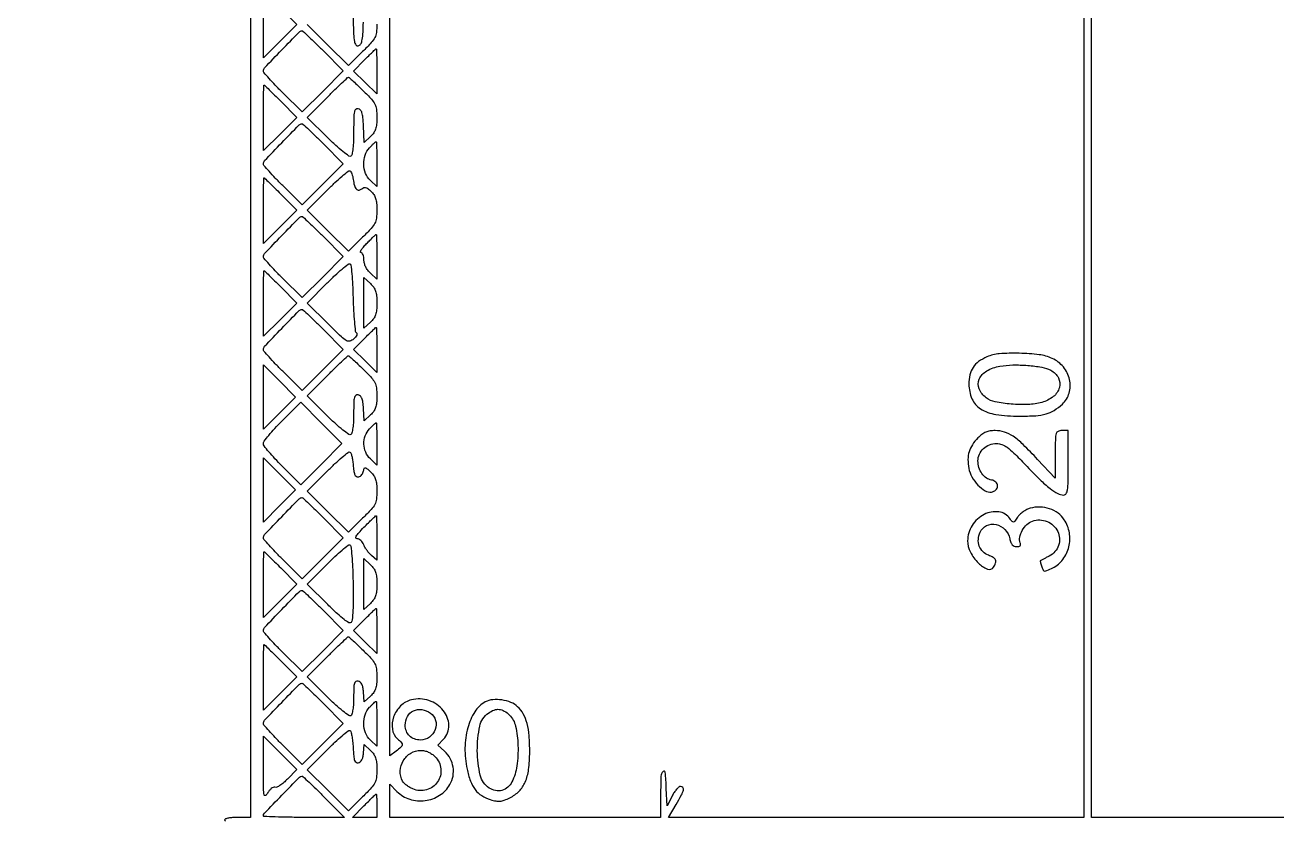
# Model space of a CAD drawing. Extents: x 0 to 836, y 5 to 589.
# Drawn here: x 98.1 to 139.16, y 242.46 to 268.54 of the extents above; entities that cross this region are included whole.
import ezdxf

# ---------------------------------------------------------------- set-up
doc = ezdxf.new("R2010")
doc.units = 0
doc.header["$MEASUREMENT"] = 0

msp = doc.modelspace()

# ---------------------------------------------------------------- linework, layer by layer
for points in [[(201.712326, 537.783562, -0.000001), (217.055896, 537.76491, -0.426088)], [(546.939, 229.3929, -0.000106), (546.943559, 250.949215, -0.000176), (546.957638, 269.095817, -0.000001), (546.976289, 285.583213, -0.415883)], [(836.0595, 588.6891), (420.497259, 588.710259, 0.000013), (261.145696, 588.714318, 0.000021), (126.989856, 588.708632), (4.934769, 588.698274, 0.19889), (4.878609, 588.675009, 0.198853), (4.855343, 588.618859), (4.83877, 516.273901, 0.000036), (4.826254, 436.744061, 0.000021), (4.8222, 342.282364), (4.8222, 95.946129), (4.469225, 95.920114, 0.031904), (4.160456, 95.877435, 0.315999), (4.075312, 95.787407, 0.415411), (4.137995, 95.703578, 0.035338), (4.43445, 95.6826), (4.8222, 95.6826), (4.8222, 50.2101), (4.8222, 4.7376), (420.462, 4.7376), (836.1018, 4.7376)], [(201.712326, 185.847562, -0.000001), (217.055896, 185.82891, -0.426088)], [(604.852986, 529.408162, -0.000002), (620.423836, 529.389509, -0.550615)], [(308.18842, 529.408162, -0.000002), (322.638019, 529.38951, -0.415836)], [(238.738155, 529.614638, -0.000002), (224.300981, 529.63329, -0.415836)], [(531.796111, 538.074638, -0.000002), (517.6951, 538.093291, -0.426056)], [(413.368417, 538.074638, -0.000002), (399.676779, 538.093291, -0.415815)], [(206.267293, 233.405114, -0.000001), (217.051222, 233.389599, -0.0589)], [(77.850638, 481.579418, -0.000002), (77.869294, 494.031443, -0.550517)], [(336.166934, 548.220763, -0.000002), (326.827688, 548.233536, -0.413812)], [(77.644162, 421.684687, -0.000002), (77.625507, 409.236574, -0.415775)], [(260.324089, 280.728444, -0.000002), (260.333986, 287.287743, -0.41377)], [(77.841889, 210.212758, -0.000002), (77.851786, 217.49274, -0.413814)], [(68.652554, 335.280239, -0.000012), (68.672972, 321.077246, -0.000309), (68.688474, 301.604946, -0.000063), (68.690329, 267.04413), (68.685458, 198.7677)], [(105.4962, 290.679876), (105.4962, 266.614038), (105.4962, 242.5482), (105.0732, 242.5482, 0.01883), (104.91106, 242.542091, 0.03053), (104.774456, 242.523349, 0.031449), (104.673935, 242.496579, 0.322437), (104.6502, 242.4636, 0.323995), (104.674087, 242.430606, 0.030733)], [(132.822, 280.7874), (132.822, 261.6678), (132.822, 242.5482), (126.013895, 242.5482), (119.20579, 242.5482), (119.457395, 242.974923, 0.009298), (119.632334, 243.284643, 0.065443), (119.693988, 243.446057, 0.236264), (119.675005, 243.527184, 0.222811), (119.597769, 243.5634, 0.180386), (119.544443, 243.543514, 0.035725), (119.47112, 243.470208, 0.033672), (119.393653, 243.36762, 0.025766), (119.322819, 243.24615), (119.1591, 242.9289), (119.134085, 243.49995, 0.011581), (119.098577, 244.029614, 0.639683), (119.026908, 244.05517, 0.186785), (118.958297, 243.89549, 0.009128), (118.9476, 243.3096), (118.9476, 242.5482), (114.5061, 242.5482), (110.0646, 242.5482), (110.0646, 243.091592), (110.0646, 243.634985), (110.301621, 243.397963, 0.120021), (110.721119, 243.142784, 0.110405), (111.224701, 243.098517, 0.110343), (111.699422, 243.272901, 0.119771), (112.038215, 243.628959, 0.085789), (112.139081, 243.904441, 0.084823), (112.142199, 244.198929, 0.084114), (112.047094, 244.479803, 0.082453), (111.864309, 244.715876), (111.644734, 244.919372), (111.827567, 245.113988, 0.197333), (112.000863, 245.568141, 0.166147), (111.820959, 246.05431, 0.141808), (111.348672, 246.381145, 0.14335), (110.77697, 246.40337, 0.131898), (110.420871, 246.20503, 0.114252), (110.188524, 245.844766, 0.124428), (110.149216, 245.443745, 0.173035), (110.3184, 245.1285, -0.025775), (110.446843, 244.999618, -0.213794), (110.471499, 244.922886, -0.190132), (110.431939, 244.84802, -0.019938), (110.273441, 244.7227), (110.0646, 244.570701), (110.0646, 262.634489), (110.0646, 280.698277)], [(109.6416, 268.566213, -0.027995), (109.626588, 268.298303, -0.092548), (109.575159, 268.129972, -0.067417), (109.457957, 267.964307, -0.010325), (109.175843, 267.673949), (108.710086, 267.213978), (108.033687, 267.88641), (107.357287, 268.558843)], [(108.861784, 268.82507, 0.003506), (108.879785, 268.245778, 0.033885), (108.905767, 268.001172, 0.115366), (108.952895, 267.890714, 0.289364), (109.030984, 267.860025, 0.201477), (109.106883, 267.910462, 0.093211), (109.153966, 268.021584, 0.039321), (109.182356, 268.228609, 0.006229), (109.200911, 268.638597)]]:
    msp.add_lwpolyline(points, format="xyb")
msp.add_lwpolyline([(143.397, 242.5482), (138.2364, 242.5482), (133.0758, 242.5482), (133.0758, 261.623305), (133.0758, 280.69841)])
for points in [[(106.492778, 269.089089), (107.019168, 268.557978), (106.469184, 268.012883), (105.9192, 267.467788), (105.9192, 268.543994, -0.002054), (105.920896, 268.956664, -0.003426), (105.926131, 269.304064, -0.000473), (105.933145, 269.610778, -0.407257), (105.942794, 269.6202, -0.193708), (105.958794, 269.61376, -0.000647), (106.114084, 269.464186, -0.003383), (106.289276, 269.292701, -0.002097)], [(107.888191, 267.693621), (108.541913, 267.036043), (107.865123, 266.363223), (107.188333, 265.690402), (106.553767, 266.320734, -0.006272), (106.310589, 266.568426, -0.009458), (106.105604, 266.790794, -0.004832), (105.938915, 266.982324, -0.178485), (105.9192, 267.035793, -0.192259), (105.960519, 267.139278, -0.001907), (106.52223, 267.726052, -0.001843), (107.089416, 268.309721, -0.201678), (107.188067, 268.3512, -0.189182), (107.218886, 268.339107, -0.001546), (107.41287, 268.158036, -0.005248), (107.634255, 267.945687, -0.003319)], [(109.6416, 267.022286), (109.6416, 266.285571), (109.260733, 266.659364), (108.879867, 267.033156), (109.236048, 267.396078, -0.00324), (109.374363, 267.535196, -0.005133), (109.494852, 267.652392, -0.001471), (109.600531, 267.7525, -0.191126), (109.616914, 267.759, -0.403157), (109.626966, 267.749322, -0.0011), (109.634349, 267.54259, -0.005234), (109.639826, 267.304776, -0.00314)], [(106.492778, 266.043489), (107.019168, 265.512378), (106.469184, 264.967283), (105.9192, 264.422188), (105.9192, 265.498394, -0.002054), (105.920896, 265.911064, -0.003426), (105.926131, 266.258464, -0.000473), (105.933145, 266.565178, -0.407257), (105.942794, 266.5746, -0.193708), (105.958794, 266.56816, -0.000647), (106.114084, 266.418586, -0.003383), (106.289276, 266.247101, -0.002097)], [(109.19479, 266.38714, -0.011159), (109.46338, 266.109776, -0.068662), (109.577001, 265.947176, -0.091161), (109.62704, 265.780086, -0.027296), (109.6416, 265.513587, -0.020262), (109.632263, 265.28328, -0.059605), (109.600791, 265.128104, -0.075483), (109.538787, 265.005998, -0.049057), (109.434414, 264.886653), (109.227229, 264.692013), (109.201764, 265.230607, 0.010525), (109.182503, 265.512216, 0.051979), (109.15201, 265.668069, 0.10831), (109.10302, 265.755068, 0.164953), (109.02825, 265.797404, 0.234714), (108.950731, 265.775712, 0.160853), (108.904674, 265.694879, 0.045151), (108.884305, 265.508208, 0.004611), (108.8802, 265.062996, -0.009594), (108.874091, 264.744657, -0.018747), (108.854859, 264.491652, -0.016729), (108.826682, 264.301106, -0.212346), (108.786809, 264.242667, -0.303266), (108.723007, 264.244922, -0.01208), (108.528128, 264.392574, -0.017355), (108.2933, 264.593296, -0.010125), (108.025353, 264.849096), (107.357287, 265.513243), (108.011009, 266.170821, -0.002978), (108.264607, 266.422895, -0.004735), (108.484927, 266.635236, -0.001262), (108.678544, 266.817414, -0.190361), (108.706355, 266.8284, -0.183123), (108.733577, 266.818084, -0.002559), (108.867003, 266.69878, -0.00676), (109.020527, 266.556268, -0.004352)], [(107.888191, 264.648021), (108.541913, 263.990443), (107.865123, 263.317623), (107.188333, 262.644802), (106.553767, 263.275134, -0.006272), (106.310589, 263.522826, -0.009458), (106.105604, 263.745194, -0.004832), (105.938915, 263.936724, -0.178485), (105.9192, 263.990193, -0.192259), (105.960519, 264.093678, -0.001907), (106.52223, 264.680452, -0.001843), (107.089416, 265.264121, -0.201678), (107.188067, 265.3056, -0.189182), (107.218886, 265.293507, -0.001546), (107.41287, 265.112436, -0.005248), (107.634255, 264.900087, -0.003319)], [(109.6416, 263.979553), (109.6416, 263.245706), (109.4301, 263.4444, -0.110354), (109.272474, 263.676397, -0.088052), (109.211844, 263.973481, -0.087666), (109.257093, 264.274473, -0.107938), (109.402547, 264.517597, -0.006974), (109.475033, 264.59263, -0.010459), (109.540553, 264.655883, -0.005704), (109.596975, 264.706934, -0.183019), (109.614047, 264.7134, -0.401662), (109.62525, 264.702669, -0.001379), (109.633506, 264.497832, -0.005864), (109.63962, 264.260944, -0.003519)], [(108.86556, 263.480176, 0.039055), (108.904207, 263.278642, 0.120622), (108.971133, 263.158323, 0.241071), (109.056377, 263.127209, 0.167094), (109.150328, 263.173088, -0.105845), (109.209861, 263.211625, -0.16012), (109.271005, 263.214443, -0.096761), (109.344214, 263.177767, -0.024216), (109.446428, 263.090661, -0.05452), (109.543044, 262.977725, -0.073066), (109.601931, 262.856708, -0.056608), (109.632453, 262.701272, -0.020204), (109.6416, 262.475013, -0.027995), (109.626588, 262.207103, -0.092548), (109.575159, 262.038772, -0.067417), (109.457957, 261.873107, -0.010325), (109.175843, 261.582749), (108.710086, 261.122778), (108.033687, 261.79521), (107.357287, 262.467643), (108.011503, 263.125718, -0.008155), (108.268472, 263.375907, -0.012681), (108.498832, 263.582209, -0.006892), (108.696141, 263.745459, -0.253658), (108.751809, 263.755623, -0.173931), (108.786849, 263.728391, -0.043549), (108.820736, 263.66309, -0.039235), (108.848648, 263.576904, -0.030855)], [(106.492778, 262.997889), (107.019168, 262.466778), (106.469184, 261.921683), (105.9192, 261.376588), (105.9192, 262.452794, -0.002054), (105.920896, 262.865464, -0.003426), (105.926131, 263.212864, -0.000473), (105.933145, 263.519578, -0.407257), (105.942794, 263.529, -0.193708), (105.958794, 263.52256, -0.000647), (106.114084, 263.372986, -0.003383), (106.289276, 263.201501, -0.002097)], [(107.888191, 261.602421), (108.541913, 260.944843), (107.865123, 260.272023), (107.188333, 259.599202), (106.553767, 260.229534, -0.006272), (106.310589, 260.477226, -0.009458), (106.105604, 260.699594, -0.004832), (105.938915, 260.891124, -0.178485), (105.9192, 260.944593, -0.192259), (105.960519, 261.048078, -0.001907), (106.52223, 261.634852, -0.001843), (107.089416, 262.218521, -0.201678), (107.188067, 262.26, -0.189182), (107.218886, 262.247907, -0.001546), (107.41287, 262.066836, -0.005248), (107.634255, 261.854487, -0.003319)], [(109.6416, 260.933953), (109.6416, 260.200106), (109.4301, 260.3988, -0.045709), (109.34336, 260.496657, -0.045986), (109.276042, 260.608455, -0.048227), (109.233043, 260.724908, -0.06442), (109.2186, 260.836547, 0.040424), (109.211188, 260.928078, 0.05978), (109.188874, 261.005378, 0.078619), (109.156123, 261.057924, 0.217464), (109.117404, 261.0756, -0.50502), (109.100717, 261.098226, -0.065231), (109.130239, 261.162579, -0.035764), (109.200053, 261.257955, -0.016603), (109.3032, 261.3717, -0.004184), (109.415059, 261.485194, -0.006534), (109.513438, 261.580821, -0.002347), (109.599144, 261.661218, -0.189406), (109.615896, 261.6678, -0.402599), (109.626356, 261.657748, -0.001201), (109.634049, 261.452232, -0.005471), (109.639753, 261.215344, -0.003282)], [(108.861711, 259.591529, 0.007051), (108.87691, 259.168934, 0.011017), (108.903129, 258.805864, 0.005604), (108.935019, 258.504224, 0.229055), (108.96946, 258.45012, -0.246027), (108.988724, 258.417597, -0.115383), (108.979842, 258.368077, -0.071077), (108.942078, 258.306363, -0.036061), (108.879012, 258.240425, -0.119239), (108.755041, 258.172988, -0.203731), (108.640257, 258.189293, -0.056526), (108.476504, 258.315338, -0.00338), (108.030956, 258.752325), (107.357287, 259.422043), (108.011503, 260.080118, -0.008184), (108.268472, 260.330279, -0.01273), (108.498832, 260.536493, -0.00693), (108.696113, 260.69959, -0.254638), (108.751809, 260.709627, -0.288625), (108.789067, 260.66434, -0.007118), (108.820529, 260.38514, -0.012508), (108.846323, 260.032258, -0.006525)], [(106.492778, 259.952289), (107.019168, 259.421178), (106.469184, 258.876083), (105.9192, 258.330988), (105.9192, 259.407194, -0.002054), (105.920896, 259.819864, -0.003426), (105.926131, 260.167264, -0.000473), (105.933145, 260.473978, -0.407257), (105.942794, 260.4834, -0.193708), (105.958794, 260.47696, -0.000647), (106.114084, 260.327386, -0.003383), (106.289276, 260.155901, -0.002097)], [(109.6416, 259.4259, -0.01996), (109.632256, 259.191937, -0.060554), (109.600543, 259.036123, -0.07653), (109.537483, 258.913355, -0.047368), (109.4301, 258.7914), (109.2186, 258.592706), (109.2186, 259.4259), (109.2186, 260.259094), (109.4301, 260.0604, -0.047368), (109.537483, 259.938445, -0.07653), (109.600543, 259.815677, -0.060554), (109.632256, 259.659863, -0.01996)], [(107.888191, 258.556821), (108.541913, 257.899243), (107.865123, 257.226423), (107.188333, 256.553602), (106.553767, 257.183934, -0.006272), (106.310589, 257.431626, -0.009458), (106.105604, 257.653994, -0.004832), (105.938915, 257.845524, -0.178485), (105.9192, 257.898993, -0.192259), (105.960519, 258.002478, -0.001907), (106.52223, 258.589252, -0.001843), (107.089416, 259.172921, -0.201678), (107.188067, 259.2144, -0.189182), (107.218886, 259.202307, -0.001546), (107.41287, 259.021236, -0.005248), (107.634255, 258.808887, -0.003319)], [(109.6416, 257.885486), (109.6416, 257.148771), (109.260733, 257.522564), (108.879867, 257.896356), (109.236048, 258.259278, -0.00324), (109.374363, 258.398396, -0.005133), (109.494852, 258.515592, -0.001471), (109.600531, 258.6157, -0.191126), (109.616914, 258.6222, -0.403157), (109.626966, 258.612522, -0.0011), (109.634349, 258.40579, -0.005234), (109.639826, 258.167976, -0.00314)], [(109.19479, 257.25034, -0.011159), (109.46338, 256.972976, -0.068662), (109.577001, 256.810376, -0.091161), (109.62704, 256.643286, -0.027296), (109.6416, 256.376787, -0.020257), (109.632275, 256.146714, -0.059428), (109.60086, 255.991525, -0.075354), (109.539043, 255.869491, -0.049367), (109.435144, 255.750539), (109.228688, 255.556583), (109.202494, 255.967681, 0.016964), (109.182613, 256.170828, 0.061627), (109.150005, 256.296135, 0.108634), (109.100077, 256.370047, 0.144141), (109.02825, 256.406892, 0.203619), (108.95151, 256.390208, 0.180926), (108.90534, 256.322283, 0.05389), (108.884522, 256.164676, 0.005914), (108.8802, 255.799296, -0.012371), (108.873801, 255.540732, -0.021101), (108.854023, 255.325596, -0.019228), (108.825277, 255.16044, -0.204389), (108.786809, 255.105867, -0.303266), (108.723007, 255.108122, -0.01208), (108.528128, 255.255774, -0.017355), (108.2933, 255.456496, -0.010125), (108.025353, 255.712296), (107.357287, 256.376443), (108.011009, 257.034021, -0.002978), (108.264607, 257.286095, -0.004735), (108.484927, 257.498436, -0.001262), (108.678544, 257.680614, -0.190361), (108.706355, 257.6916, -0.183123), (108.733577, 257.681284, -0.002559), (108.867003, 257.56198, -0.00676), (109.020527, 257.419468, -0.004352)], [(129.6495, 257.657547, 0.053672), (129.377015, 257.500471, 0.089458), (129.194664, 257.309453, 0.090403), (129.091722, 257.068281, 0.055837), (129.0573, 256.761, 0.10406), (129.158034, 256.282223, 0.148393), (129.439181, 255.954718, 0.105117), (129.938665, 255.76824, 0.03681), (130.707, 255.711075, 0.014948), (131.246593, 255.726844, 0.05366), (131.586003, 255.783823, 0.072223), (131.850555, 255.901248, 0.044209), (132.122755, 256.108302, 0.140323), (132.345123, 256.46831, 0.124029), (132.357362, 256.910181, 0.116908), (132.155911, 257.32524, 0.115538), (131.788834, 257.607853, 0.076424), (131.363718, 257.727115, 0.024439), (130.707138, 257.774532, 0.024038), (130.053657, 257.758294, 0.085905)], [(131.742124, 257.214887, -0.152341), (131.990614, 256.971115, -0.193791), (132.025503, 256.654597, -0.158165), (131.825144, 256.353261, -0.101891), (131.447476, 256.162746, -0.056119), (130.999866, 256.094181, -0.030501), (130.44292, 256.105936, -0.02923), (129.92182, 256.179653, -0.110494), (129.622763, 256.312869, -0.135251), (129.394903, 256.604796, -0.203488), (129.397325, 256.923252, -0.162529), (129.641682, 257.195568, -0.086537), (130.0725, 257.350185, -0.038102), (130.497101, 257.390971, -0.025119), (130.987637, 257.37594, -0.02485), (131.44367, 257.316065, -0.073437)], [(107.823372, 254.139076), (107.149874, 253.461605), (106.534537, 254.072835, -0.00967), (106.298796, 254.316238, -0.013809), (106.099955, 254.541831, -0.009678), (105.945036, 254.735187, -0.165519), (105.9192, 254.811093, -0.164102), (105.94486, 254.887172, -0.009578), (106.098966, 255.08178, -0.01369), (106.296719, 255.30894, -0.009593), (106.531168, 255.554201), (107.143137, 256.170281), (107.820004, 255.493415), (108.49687, 254.816548)], [(109.6416, 254.800453), (109.6416, 254.108906), (109.4301, 254.3076, -0.102253), (109.27584, 254.526997, -0.095577), (109.216352, 254.794986, -0.095278), (109.260772, 255.066581, -0.100862), (109.402547, 255.296197, -0.006974), (109.475033, 255.37123, -0.010459), (109.540553, 255.434483, -0.005704), (109.596975, 255.485534, -0.183019), (109.614047, 255.492, -0.400796), (109.62524, 255.48131, -0.001551), (109.633506, 255.288858, -0.006222), (109.63962, 255.065623, -0.003734)], [(129.351225, 254.99524, 0.051153), (129.171316, 254.774204, 0.072988), (129.064798, 254.545127, 0.071635), (129.027422, 254.291832, 0.047266), (129.054211, 253.998215, 0.082624), (129.157185, 253.716395, 0.062291), (129.35434, 253.451381, 0.06701), (129.587986, 253.265153, 0.171701), (129.796999, 253.222994, 0.154891), (129.937499, 253.290584, 0.205775), (129.993284, 253.419221, 0.206634), (129.938277, 253.547804, 0.155718), (129.798294, 253.615436, -0.120035), (129.630441, 253.682489, -0.083756), (129.485752, 253.82738, -0.077229), (129.387289, 254.024417, -0.077472), (129.3534, 254.241824, -0.10504), (129.400102, 254.461679, -0.10037), (129.532521, 254.647676, -0.097017), (129.731317, 254.771925, -0.091225), (129.96675, 254.815554, -0.091469), (130.141018, 254.783636, -0.068605), (130.312492, 254.689833, -0.035955), (130.533773, 254.499849, -0.006703), (130.908952, 254.117604, 0.00777), (131.388429, 253.631174, 0.027056), (131.719118, 253.339403, 0.042437), (131.968458, 253.174601, 0.124499), (132.16635, 253.123757, 0.266285), (132.246122, 253.169086, 0.098923), (132.2903, 253.295433, 0.031549), (132.31035, 253.558422, 0.003254), (132.3144, 254.1807), (132.3144, 255.2382), (132.1029, 255.2382, 0.107498), (131.980143, 255.211499, 0.221958), (131.917859, 255.13839, 0.062393), (131.893731, 254.972175, 0.003589), (131.887349, 254.45565), (131.883297, 253.6731), (131.309493, 254.292269, 0.011982), (130.835665, 254.779599, 0.044714), (130.505188, 255.0502, 0.070874), (130.220618, 255.189504, 0.078159), (129.917942, 255.237643, 0.038885), (129.749698, 255.22483, 0.062693), (129.611732, 255.185313, 0.060899), (129.485128, 255.111841, 0.034494)], [(108.863685, 254.110637, 0.017228), (108.882485, 253.922509, 0.060526), (108.913125, 253.80495, 0.113215), (108.958082, 253.739424, 0.188174), (109.019656, 253.7154, 0.120564), (109.072815, 253.728407, 0.075085), (109.124934, 253.766394, 0.068055), (109.16815, 253.822635, 0.065971), (109.195237, 253.888997, -0.023696), (109.228643, 253.995792, -0.331432), (109.260353, 254.016575, -0.168331), (109.306282, 253.99751, -0.006804), (109.441117, 253.87425, -0.05201), (109.541152, 253.758496, -0.074213), (109.601427, 253.637023, -0.057956), (109.63237, 253.481715, -0.020224), (109.6416, 253.253613, -0.027995), (109.626588, 252.985703, -0.092548), (109.575159, 252.817372, -0.067417), (109.457957, 252.651707, -0.010325), (109.175843, 252.361349), (108.710086, 251.901378), (108.033687, 252.57381), (107.357287, 253.246243), (108.011503, 253.904318, -0.008162), (108.268472, 254.1545, -0.012692), (108.498832, 254.360783, -0.006901), (108.696134, 254.523998, -0.253879), (108.751809, 254.534134, -0.224752), (108.786815, 254.500907, -0.027766), (108.820185, 254.398074, -0.028447), (108.847539, 254.264095, -0.019845)], [(107.888191, 252.381021), (108.541913, 251.723443), (107.865123, 251.050623), (107.188333, 250.377802), (106.553767, 251.008134, -0.006272), (106.310589, 251.255826, -0.009458), (106.105604, 251.478194, -0.004832), (105.938915, 251.669724, -0.178485), (105.9192, 251.723193, -0.192259), (105.960519, 251.826678, -0.001907), (106.52223, 252.413452, -0.001843), (107.089416, 252.997121, -0.201678), (107.188067, 253.0386, -0.189182), (107.218886, 253.026507, -0.001546), (107.41287, 252.845436, -0.005248), (107.634255, 252.633087, -0.003319)], [(131.06699, 252.689389, 0.048999), (130.951722, 252.643869, 0.03454), (130.832363, 252.57182, 0.035001), (130.726778, 252.48607, 0.05974), (130.65374, 252.399247, -0.011552), (130.562782, 252.267186, -0.189773), (130.518461, 252.238811, -0.271529), (130.47546, 252.253824, -0.023408), (130.401474, 252.349585, 0.211093), (130.035213, 252.570981, 0.153403), (129.560369, 252.48614, 0.129568), (129.16174, 252.122931, 0.144874), (129.015316, 251.625751, 0.118743), (129.105688, 251.252769, 0.075627), (129.368231, 250.888921, 0.104789), (129.663089, 250.69322, 0.360451), (129.865763, 250.75921, 0.058537), (129.931089, 250.895426, 0.187349), (129.927114, 250.994302, 0.160649), (129.855591, 251.07436, 0.040558), (129.695618, 251.150063, -0.107945), (129.51378, 251.268156, -0.108648), (129.39826, 251.451064, -0.103734), (129.366982, 251.672804, -0.090479), (129.424386, 251.900405, -0.175419), (129.63872, 252.119317, -0.166765), (129.94868, 252.156117, -0.150308), (130.23989, 251.99296, -0.142024), (130.397064, 251.69073, 0.036534), (130.430434, 251.570358, 0.090483), (130.476054, 251.491404, 0.120338), (130.537468, 251.446922, 0.097136), (130.61763, 251.4312, 0.049538), (130.691026, 251.43849, 0.157244), (130.733554, 251.462274, 0.197701), (130.748569, 251.502338, 0.083848), (130.737011, 251.559619, -0.147101), (130.723272, 251.744188, -0.075242), (130.807591, 251.962874, -0.072203), (130.958637, 252.156547, -0.107624), (131.141155, 252.268412, -0.182238), (131.621162, 252.256365, -0.185988), (131.968715, 251.930382, -0.197143), (131.996447, 251.471398, -0.195315), (131.694005, 251.12287, 0.002093), (131.58969, 251.069292, 0.003032), (131.49805, 251.02103, 0.001553), (131.420759, 250.979415, 0.050235), (131.403133, 250.967423, 0.2614), (131.397138, 250.951578, 0.016535), (131.406521, 250.900813, 0.020895), (131.423003, 250.838257, 0.013728), (131.44692, 250.767709, 0.039093), (131.495735, 250.661959, 0.24682), (131.543885, 250.630672, 0.130591), (131.616955, 250.643023, 0.008927), (131.808288, 250.734277, 0.116211), (132.142477, 251.012499, 0.103036), (132.335517, 251.422754, 0.100295), (132.351505, 251.885576, 0.104035), (132.184989, 252.311459, 0.088767), (131.979398, 252.529025, 0.077816), (131.701868, 252.673968, 0.07552), (131.385391, 252.729998, 0.075811)], [(109.6416, 251.714188), (109.6416, 250.981976), (109.462691, 251.143138, -0.031974), (109.388857, 251.218734, -0.022068), (109.314952, 251.312874, -0.022319), (109.251685, 251.410119, -0.041747), (109.210985, 251.49465, 0.062139), (109.17222, 251.567433, 0.060744), (109.116506, 251.629085, 0.066036), (109.053058, 251.670902, 0.113192), (108.99158, 251.685, -0.349436), (108.955515, 251.71371, -0.19331), (108.964776, 251.772671, -0.049811), (109.047371, 251.884244, -0.009809), (109.2186, 252.0657, -0.003089), (109.363605, 252.211635, -0.004906), (109.489727, 252.334569, -0.001345), (109.600488, 252.439864, -0.191648), (109.616914, 252.4464, -0.403082), (109.626965, 252.436725, -0.001114), (109.634349, 252.231313, -0.005266), (109.639826, 251.994952, -0.003159)], [(106.492778, 250.730889), (107.019168, 250.199778), (106.469184, 249.654683), (105.9192, 249.109588), (105.9192, 250.185794, -0.002054), (105.920896, 250.598464, -0.003426), (105.926131, 250.945864, -0.000473), (105.933145, 251.252578, -0.407257), (105.942794, 251.262, -0.193708), (105.958794, 251.25556, -0.000647), (106.114084, 251.105986, -0.003383), (106.289276, 250.934501, -0.002097)], [(108.861461, 250.246501, -0.005496), (108.865814, 249.730098, -0.011756), (108.855419, 249.331533, -0.008658), (108.835042, 249.0274, -0.177113), (108.796885, 248.945245, -0.338292), (108.724329, 248.935539, -0.033263), (108.567745, 249.03946, -0.024841), (108.346854, 249.22631, -0.007671), (108.033018, 249.528876), (107.357287, 250.200643), (108.011503, 250.858718, -0.008185), (108.268472, 251.108877, -0.012732), (108.498832, 251.315087, -0.006932), (108.696111, 251.478176, -0.254689), (108.751809, 251.488206, -0.29226), (108.789606, 251.44161, -0.006187), (108.820677, 251.133349, -0.011467), (108.846167, 250.742623, -0.005699)], [(109.6416, 250.2045, -0.01996), (109.632256, 249.970537, -0.060554), (109.600543, 249.814723, -0.07653), (109.537483, 249.691955, -0.047368), (109.4301, 249.57), (109.2186, 249.371306), (109.2186, 250.2045), (109.2186, 251.037694), (109.4301, 250.839, -0.047368), (109.537483, 250.717045, -0.07653), (109.600543, 250.594277, -0.060554), (109.632256, 250.438463, -0.01996)], [(107.888191, 249.335421), (108.541913, 248.677843), (107.865123, 248.005023), (107.188333, 247.332202), (106.553767, 247.962534, -0.006272), (106.310589, 248.210226, -0.009458), (106.105604, 248.432594, -0.004832), (105.938915, 248.624124, -0.178485), (105.9192, 248.677593, -0.192259), (105.960519, 248.781078, -0.001907), (106.52223, 249.367852, -0.001843), (107.089416, 249.951521, -0.201678), (107.188067, 249.993, -0.189182), (107.218886, 249.980907, -0.001546), (107.41287, 249.799836, -0.005248), (107.634255, 249.587487, -0.003319)], [(109.6416, 248.664086), (109.6416, 247.927371), (109.260733, 248.301164), (108.879867, 248.674956), (109.236048, 249.037878, -0.00324), (109.374363, 249.176996, -0.005133), (109.494852, 249.294192, -0.001471), (109.600531, 249.3943, -0.191126), (109.616914, 249.4008, -0.403157), (109.626966, 249.391122, -0.0011), (109.634349, 249.18439, -0.005234), (109.639826, 248.946576, -0.00314)], [(109.19479, 248.02894, -0.011159), (109.46338, 247.751576, -0.068662), (109.577001, 247.588976, -0.091161), (109.62704, 247.421886, -0.027296), (109.6416, 247.155387, -0.020253), (109.632285, 246.925515, -0.059277), (109.600919, 246.770315, -0.075242), (109.539263, 246.648342, -0.049635), (109.435769, 246.529725), (109.229937, 246.336357), (109.203119, 246.662325, 0.026181), (109.182613, 246.813932, 0.068106), (109.147755, 246.918146, 0.101895), (109.096824, 246.983515, 0.130365), (109.02825, 247.01635, 0.18098), (108.95207, 247.00321, 0.193897), (108.905955, 246.943654, 0.061784), (108.884729, 246.805473, 0.007253), (108.8802, 246.493296, -0.015197), (108.873546, 246.27441, -0.02286), (108.853251, 246.08456, -0.020876), (108.824058, 245.935936, -0.197906), (108.786809, 245.884467, -0.303266), (108.723007, 245.886722, -0.01208), (108.528128, 246.034374, -0.017355), (108.2933, 246.235096, -0.010125), (108.025353, 246.490896), (107.357287, 247.155043), (108.011009, 247.812621, -0.002978), (108.264607, 248.064695, -0.004735), (108.484927, 248.277036, -0.001262), (108.678544, 248.459214, -0.190361), (108.706355, 248.4702, -0.183123), (108.733577, 248.459884, -0.002559), (108.867003, 248.34058, -0.00676), (109.020527, 248.198068, -0.004352)], [(106.492778, 247.685289), (107.019168, 247.154178), (106.469184, 246.609083), (105.9192, 246.063988), (105.9192, 247.140194, -0.002054), (105.920896, 247.552864, -0.003426), (105.926131, 247.900264, -0.000473), (105.933145, 248.206978, -0.407257), (105.942794, 248.2164, -0.193708), (105.958794, 248.20996, -0.000647), (106.114084, 248.060386, -0.003383), (106.289276, 247.888901, -0.002097)], [(107.888191, 246.289821), (108.541913, 245.632243), (107.865123, 244.959423), (107.188333, 244.286602), (106.553767, 244.916934, -0.006272), (106.310589, 245.164626, -0.009458), (106.105604, 245.386994, -0.004832), (105.938915, 245.578524, -0.178485), (105.9192, 245.631993, -0.192259), (105.960519, 245.735478, -0.001907), (106.52223, 246.322252, -0.001843), (107.089416, 246.905921, -0.201678), (107.188067, 246.9474, -0.189182), (107.218886, 246.935307, -0.001546), (107.41287, 246.754236, -0.005248), (107.634255, 246.541887, -0.003319)], [(109.6416, 245.621353), (109.6416, 244.887506), (109.4301, 245.0862, -0.110354), (109.272474, 245.318197, -0.088052), (109.211844, 245.615281, -0.087666), (109.257093, 245.916273, -0.107938), (109.402547, 246.159397, -0.006974), (109.475033, 246.23443, -0.010459), (109.540553, 246.297683, -0.005704), (109.596975, 246.348734, -0.183019), (109.614047, 246.3552, -0.401662), (109.62525, 246.344469, -0.001379), (109.633506, 246.139632, -0.005864), (109.63962, 245.902744, -0.003519)], [(113.197339, 246.336131, 0.133039), (112.854329, 246.016462, 0.072917), (112.623471, 245.486039, 0.063285), (112.531676, 244.82765, 0.054258), (112.598988, 244.130699, 0.038109), (112.711229, 243.741649, 0.07364), (112.867366, 243.458584, 0.08606), (113.079915, 243.26136, 0.071427), (113.360275, 243.131521, 0.026842), (113.547001, 243.086335, 0.069755), (113.684897, 243.080199, 0.067582), (113.821701, 243.112198, 0.024029), (114.006054, 243.192935, 0.08301), (114.305912, 243.409949, 0.092798), (114.505209, 243.70529, 0.071312), (114.617171, 244.115949, 0.029806), (114.654058, 244.689792, 0.020525), (114.634403, 245.228843, 0.045555), (114.565511, 245.633727, 0.060037), (114.442612, 245.94186, 0.079457), (114.25816, 246.180494, 0.093169), (114.038039, 246.321085, 0.059297), (113.743742, 246.400677, 0.059632), (113.441333, 246.408708, 0.098591)], [(111.399376, 245.969703, -0.174417), (111.567315, 245.731669, -0.157072), (111.554444, 245.429229, -0.149383), (111.364998, 245.180389, -0.157155), (111.072731, 245.0862, -0.087141), (110.872813, 245.121309, -0.106098), (110.71202, 245.221914, -0.107921), (110.608526, 245.378072, -0.092836), (110.5722, 245.572031, -0.125266), (110.644674, 245.85677, -0.157327), (110.840946, 246.043404, -0.151715), (111.115277, 246.084024, -0.11472)], [(113.989533, 245.906558, -0.144075), (114.189334, 245.540145, -0.044146), (114.268637, 244.908023, -0.044375), (114.233511, 244.234724, -0.081718), (114.069795, 243.712676, -0.09631), (113.931849, 243.534564, -0.114296), (113.744736, 243.434237, -0.114637), (113.533014, 243.426551, -0.097318), (113.325281, 243.510974, -0.192896), (113.032569, 243.930096, -0.054774), (112.936295, 244.73464, -0.054766), (113.017126, 245.542159, -0.189883), (113.301512, 245.972006, -0.063398), (113.487219, 246.069725, -0.113636), (113.657219, 246.092203, -0.112269), (113.821341, 246.038098, -0.060914)], [(106.711739, 243.80577, -0.023079), (106.586452, 243.688783, -0.031866), (106.463182, 243.596756, -0.032985), (106.356621, 243.536921, -0.20586), (106.295495, 243.534497, 0.19411), (106.243499, 243.533611, 0.071973), (106.179703, 243.495005, 0.056917), (106.113885, 243.427018, 0.039723), (106.055685, 243.337423, -0.131484), (105.988594, 243.266571, -0.533466), (105.944389, 243.286788, -0.037822), (105.927166, 243.48626, -0.001828), (105.922587, 244.153156), (105.9192, 245.208212), (106.468543, 244.663752), (107.017885, 244.119293)], [(108.863227, 244.841437, 0.008657), (108.882041, 244.553708, 0.06097), (108.910472, 244.416556, 0.171882), (108.958667, 244.3553, 0.189953), (109.032427, 244.341244, 0.130325), (109.096025, 244.371677, 0.090708), (109.146602, 244.433665, 0.067495), (109.182788, 244.527335, 0.034567), (109.203487, 244.651818), (109.230674, 244.935151), (109.436137, 244.742129, -0.049794), (109.539392, 244.62371, -0.075175), (109.600954, 244.501772, -0.059187), (109.632291, 244.346565, -0.02025), (109.6416, 244.116813, -0.027995), (109.626588, 243.848903, -0.092548), (109.575159, 243.680572, -0.067417), (109.457957, 243.514907, -0.010325), (109.175843, 243.224549), (108.710086, 242.764578), (108.033687, 243.43701), (107.357287, 244.109443), (108.011503, 244.767518, -0.008169), (108.268472, 245.017693, -0.012704), (108.498832, 245.223953, -0.00691), (108.696127, 245.38713, -0.25413), (108.751809, 245.397232, -0.249851), (108.786863, 245.360563, -0.018842), (108.820051, 245.222268, -0.022475), (108.847277, 245.045592, -0.014995)], [(111.548945, 244.540145, -0.171965), (111.740569, 244.13813, -0.178056), (111.632559, 243.711961, -0.175695), (111.272343, 243.453535, -0.16836), (110.822767, 243.480139, -0.034572), (110.718401, 243.532084, -0.03036), (110.617336, 243.599992, -0.031589), (110.533582, 243.672784, -0.075329), (110.484367, 243.738641, -0.134578), (110.408761, 244.070735, -0.122953), (110.50876, 244.407834, -0.123709), (110.754768, 244.656898, -0.137203), (111.0798, 244.7478, -0.05569), (111.203437, 244.733986, -0.048581), (111.327099, 244.693059, -0.047034), (111.444344, 244.627369, -0.045205)], [(107.9073, 243.225), (108.580131, 242.5482), (107.249665, 242.5482, -0.003615), (106.739504, 242.551888, -0.006023), (106.310024, 242.563274, -0.001455), (105.939152, 242.57866, -0.401277), (105.9192, 242.599517, -0.193836), (105.952349, 242.681811, -0.001171), (106.52655, 243.276121, -0.001138), (107.104271, 243.868573, -0.201594), (107.183332, 243.9018, -0.188361), (107.217156, 243.888589, -0.001754), (107.417092, 243.70299, -0.005597), (107.645702, 243.484428, -0.003553)], [(109.6416, 242.9289), (109.6416, 242.5482), (109.243286, 242.5482), (108.844971, 242.5482), (109.2186, 242.9289, -0.003089), (109.363605, 243.074835, -0.004906), (109.489727, 243.197769, -0.001345), (109.600488, 243.303064, -0.191648), (109.616914, 243.3096, -0.390701), (109.626857, 243.300431, -0.004047), (109.634349, 243.197769, -0.01011), (109.639825, 243.074874, -0.006079)]]:
    msp.add_lwpolyline(points, format="xyb", close=True)
for points in [[(106.447104, 255.810096), (105.9192, 255.282192), (105.9192, 256.338), (105.9192, 257.393808), (106.447104, 256.865904), (106.975008, 256.338)], [(106.447104, 252.764496), (105.9192, 252.236592), (105.9192, 253.2924), (105.9192, 254.348208), (106.447104, 253.820304), (106.975008, 253.2924)]]:
    msp.add_lwpolyline(points, close=True)

doc.saveas('drawing.dxf')
